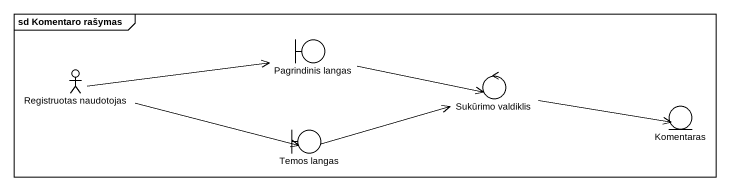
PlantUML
@startuml
mainframe sd Komentaro rašymas
actor "Registruotas naudotojas" as Registruotas_naudotojas
boundary "Pagrindinis langas" as Pagrindinis_langas
control "Sukūrimo valdiklis" as Sukūrimo_valdiklis
entity Komentaras
boundary "Temos langas" as Temos_langas
Registruotas_naudotojas -right-> Pagrindinis_langas
Registruotas_naudotojas -right-> Temos_langas
Pagrindinis_langas -right-> Sukūrimo_valdiklis
Sukūrimo_valdiklis -right-> Komentaras
Temos_langas -right-> Sukūrimo_valdiklis
@enduml
